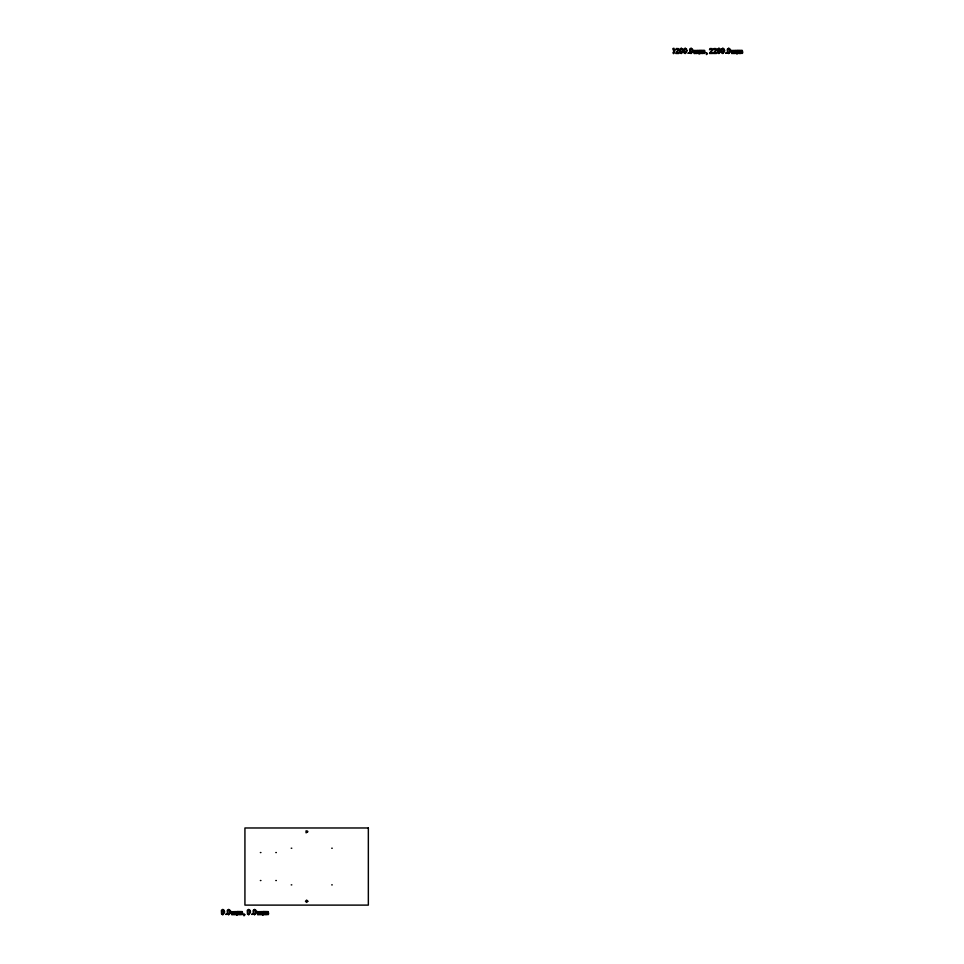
<?xml version="1.0" encoding="UTF-8"?>
<svg xmlns="http://www.w3.org/2000/svg" width="964" height="964" viewBox="0 0 964 964"><rect width="100%" height="100%" fill="white"/><g stroke="black" fill="none" stroke-linecap="round" stroke-linejoin="round"><path stroke-width="1.45" d="M260.943 852.562L260.364 852.562M260.943 880.53L260.364 880.53M276.367 852.562L275.788 852.562M276.367 880.53L275.788 880.53M291.791 848.224L291.212 848.224M291.791 884.868L291.212 884.868M307.793 831.836L306.058 832.836L306.058 830.835L307.637 831.257L306.636 831.836M307.793 901.256L306.636 902.412L305.48 901.256L306.636 900.099L307.793 901.256L306.636 901.256M332.279 848.224L331.7 848.224M332.279 884.868L331.7 884.868M737.014 53.478L737.038 50.297L742.292 50.405C743.979 54.333 740.412 54.659 741.702 50.622L740.304 50.779L740.882 53.478L739.123 53.478L739.605 50.682L738.219 50.767C740.677 54.996 733.218 54.803 735.616 50.622L734.219 50.779L734.785 53.478L733.026 53.478L733.52 50.682L732.122 50.767C733.05 58.202 729.507 48.73 732.086 50.502L736.195 50.405L736.87 53.478M699.358 53.478L699.37 50.297L704.636 50.405C706.323 54.333 702.756 54.659 704.045 50.622L702.648 50.779L703.226 53.478L701.467 53.478L701.949 50.682L700.563 50.767C703.021 54.996 695.562 54.803 697.948 50.622L696.55 50.779L697.129 53.478L695.369 53.478L695.851 50.682L694.466 50.767C695.393 58.202 691.851 48.73 694.429 50.502L698.539 50.405L699.213 53.478M262.883 914.679L262.895 911.498L268.161 911.607C269.848 915.535 266.281 915.86 267.57 911.824L266.172 911.98L266.751 914.679L264.992 914.679L265.474 911.884L264.076 911.968C266.546 916.198 259.087 916.005 261.473 911.824L260.075 911.98L260.654 914.679L258.894 914.679L259.376 911.884L257.99 911.968C258.918 919.415 255.34 909.871 257.954 911.715L262.063 911.607L262.738 914.679M236.975 914.679L236.999 911.498L242.253 911.607C243.94 915.535 240.373 915.86 241.663 911.824L240.265 911.98L240.843 914.679L239.084 914.679L239.566 911.884L238.18 911.968C240.638 916.198 233.18 916.005 235.565 911.824L234.18 911.98L234.746 914.679L232.987 914.679L233.469 911.884L232.083 911.968C233.011 919.415 229.444 909.871 232.047 911.715L236.156 911.607L236.831 914.679M221.913 910.691L221.925 913.571L222.841 914.547L223.612 913.92L223.696 910.655L222.805 909.618L221.913 910.691M227.793 910.691L227.793 913.571L228.709 914.547L229.492 913.92L229.577 910.655L228.685 909.618L227.793 910.691M247.82 910.691L247.82 913.571L248.736 914.547L249.519 913.92L249.604 910.655L248.712 909.618L247.82 910.691M253.701 910.691L253.701 913.571L254.617 914.547L255.388 913.92L255.472 910.655L254.592 909.618L253.701 910.691M680.379 49.489L680.379 52.369L681.295 53.333L682.066 52.719L682.151 49.453L681.271 48.417L680.379 49.489M684.295 49.489L684.295 52.369L685.223 53.333L685.994 52.719L686.079 49.453L685.187 48.417L684.295 49.489M690.176 49.489L690.176 52.369L691.092 53.333L691.863 52.719L691.947 49.453L691.067 48.417L690.176 49.489M718.035 49.489L718.035 52.369L718.963 53.333L719.734 52.719L719.819 49.453L718.927 48.417L718.035 49.489M721.952 49.489L721.964 52.369L722.88 53.333L723.651 52.719L723.735 49.453L722.843 48.417L721.952 49.489M727.832 49.489L727.832 52.369L728.748 53.333L729.531 52.719L729.615 49.453L728.724 48.417L727.832 49.489M224.576 912.052L222.792 914.752L221.551 914.065L221.383 910.39L222.829 909.414L224.19 910.341L224.576 912.052M230.456 912.052L228.673 914.752L227.432 914.065L227.251 910.39L228.709 909.414L230.071 910.341L230.456 912.052M250.483 912.052L248.7 914.752L247.459 914.065L247.278 910.39L248.736 909.414L250.098 910.341L250.483 912.052M256.364 912.052L254.568 914.752L253.339 914.065L253.158 910.39L254.604 909.414L255.978 910.341L256.364 912.052M683.042 50.851L681.259 53.55L680.018 52.863L679.837 49.188L681.283 48.212L682.657 49.14L683.042 50.851M686.958 50.851L685.175 53.55L683.934 52.863L683.765 49.188L685.211 48.212L686.573 49.14L686.958 50.851M692.839 50.851L691.043 53.55L689.814 52.863L689.634 49.188L691.08 48.212L692.453 49.14L692.839 50.851M720.698 50.851L718.915 53.55L717.674 52.863L717.505 49.188L718.951 48.212L720.313 49.14L720.698 50.851M724.615 50.851L722.831 53.55L721.59 52.863L721.421 49.188L722.867 48.212L724.229 49.14L724.615 50.851M730.495 50.851L728.712 53.55L727.471 52.863L727.302 49.188L728.748 48.212L730.11 49.14L730.495 50.851M673.258 52.791C672.872 55.43 676.27 51.658 673.92 48.248C670.884 48.718 675.089 49.73 673.258 52.791M244.567 914.8L243.988 915.8L244.868 914.607L243.88 914.029L244.567 914.8M706.949 53.598L706.371 54.599L707.251 53.406L706.263 52.827L706.949 53.598M678.825 49.61L676.511 52.887L679.126 52.369L678.801 53.478L675.74 53.478L678.138 49.935L677.102 48.766L675.752 49.767L676.391 48.537L678.427 48.61L678.825 49.61M712.565 49.61L710.251 52.887L712.866 52.369L712.541 53.478L709.48 53.478L711.878 49.935L710.842 48.766L709.492 49.767L710.131 48.537L712.167 48.61L712.565 49.61M716.481 49.61L714.167 52.887L716.782 52.369L716.457 53.478L713.396 53.478L715.806 49.935L714.77 48.766L713.408 49.767L714.059 48.537L716.083 48.61L716.481 49.61M226.588 914.342L225.721 914.342L226.588 914.342M252.496 914.342L251.628 914.342L252.496 914.342M688.971 53.141L688.103 53.141L688.971 53.141M726.627 53.141L725.759 53.141L726.627 53.141M368.344 827.98L244.928 827.98L244.928 905.112L368.344 905.112L368.344 827.98"/></g></svg>
